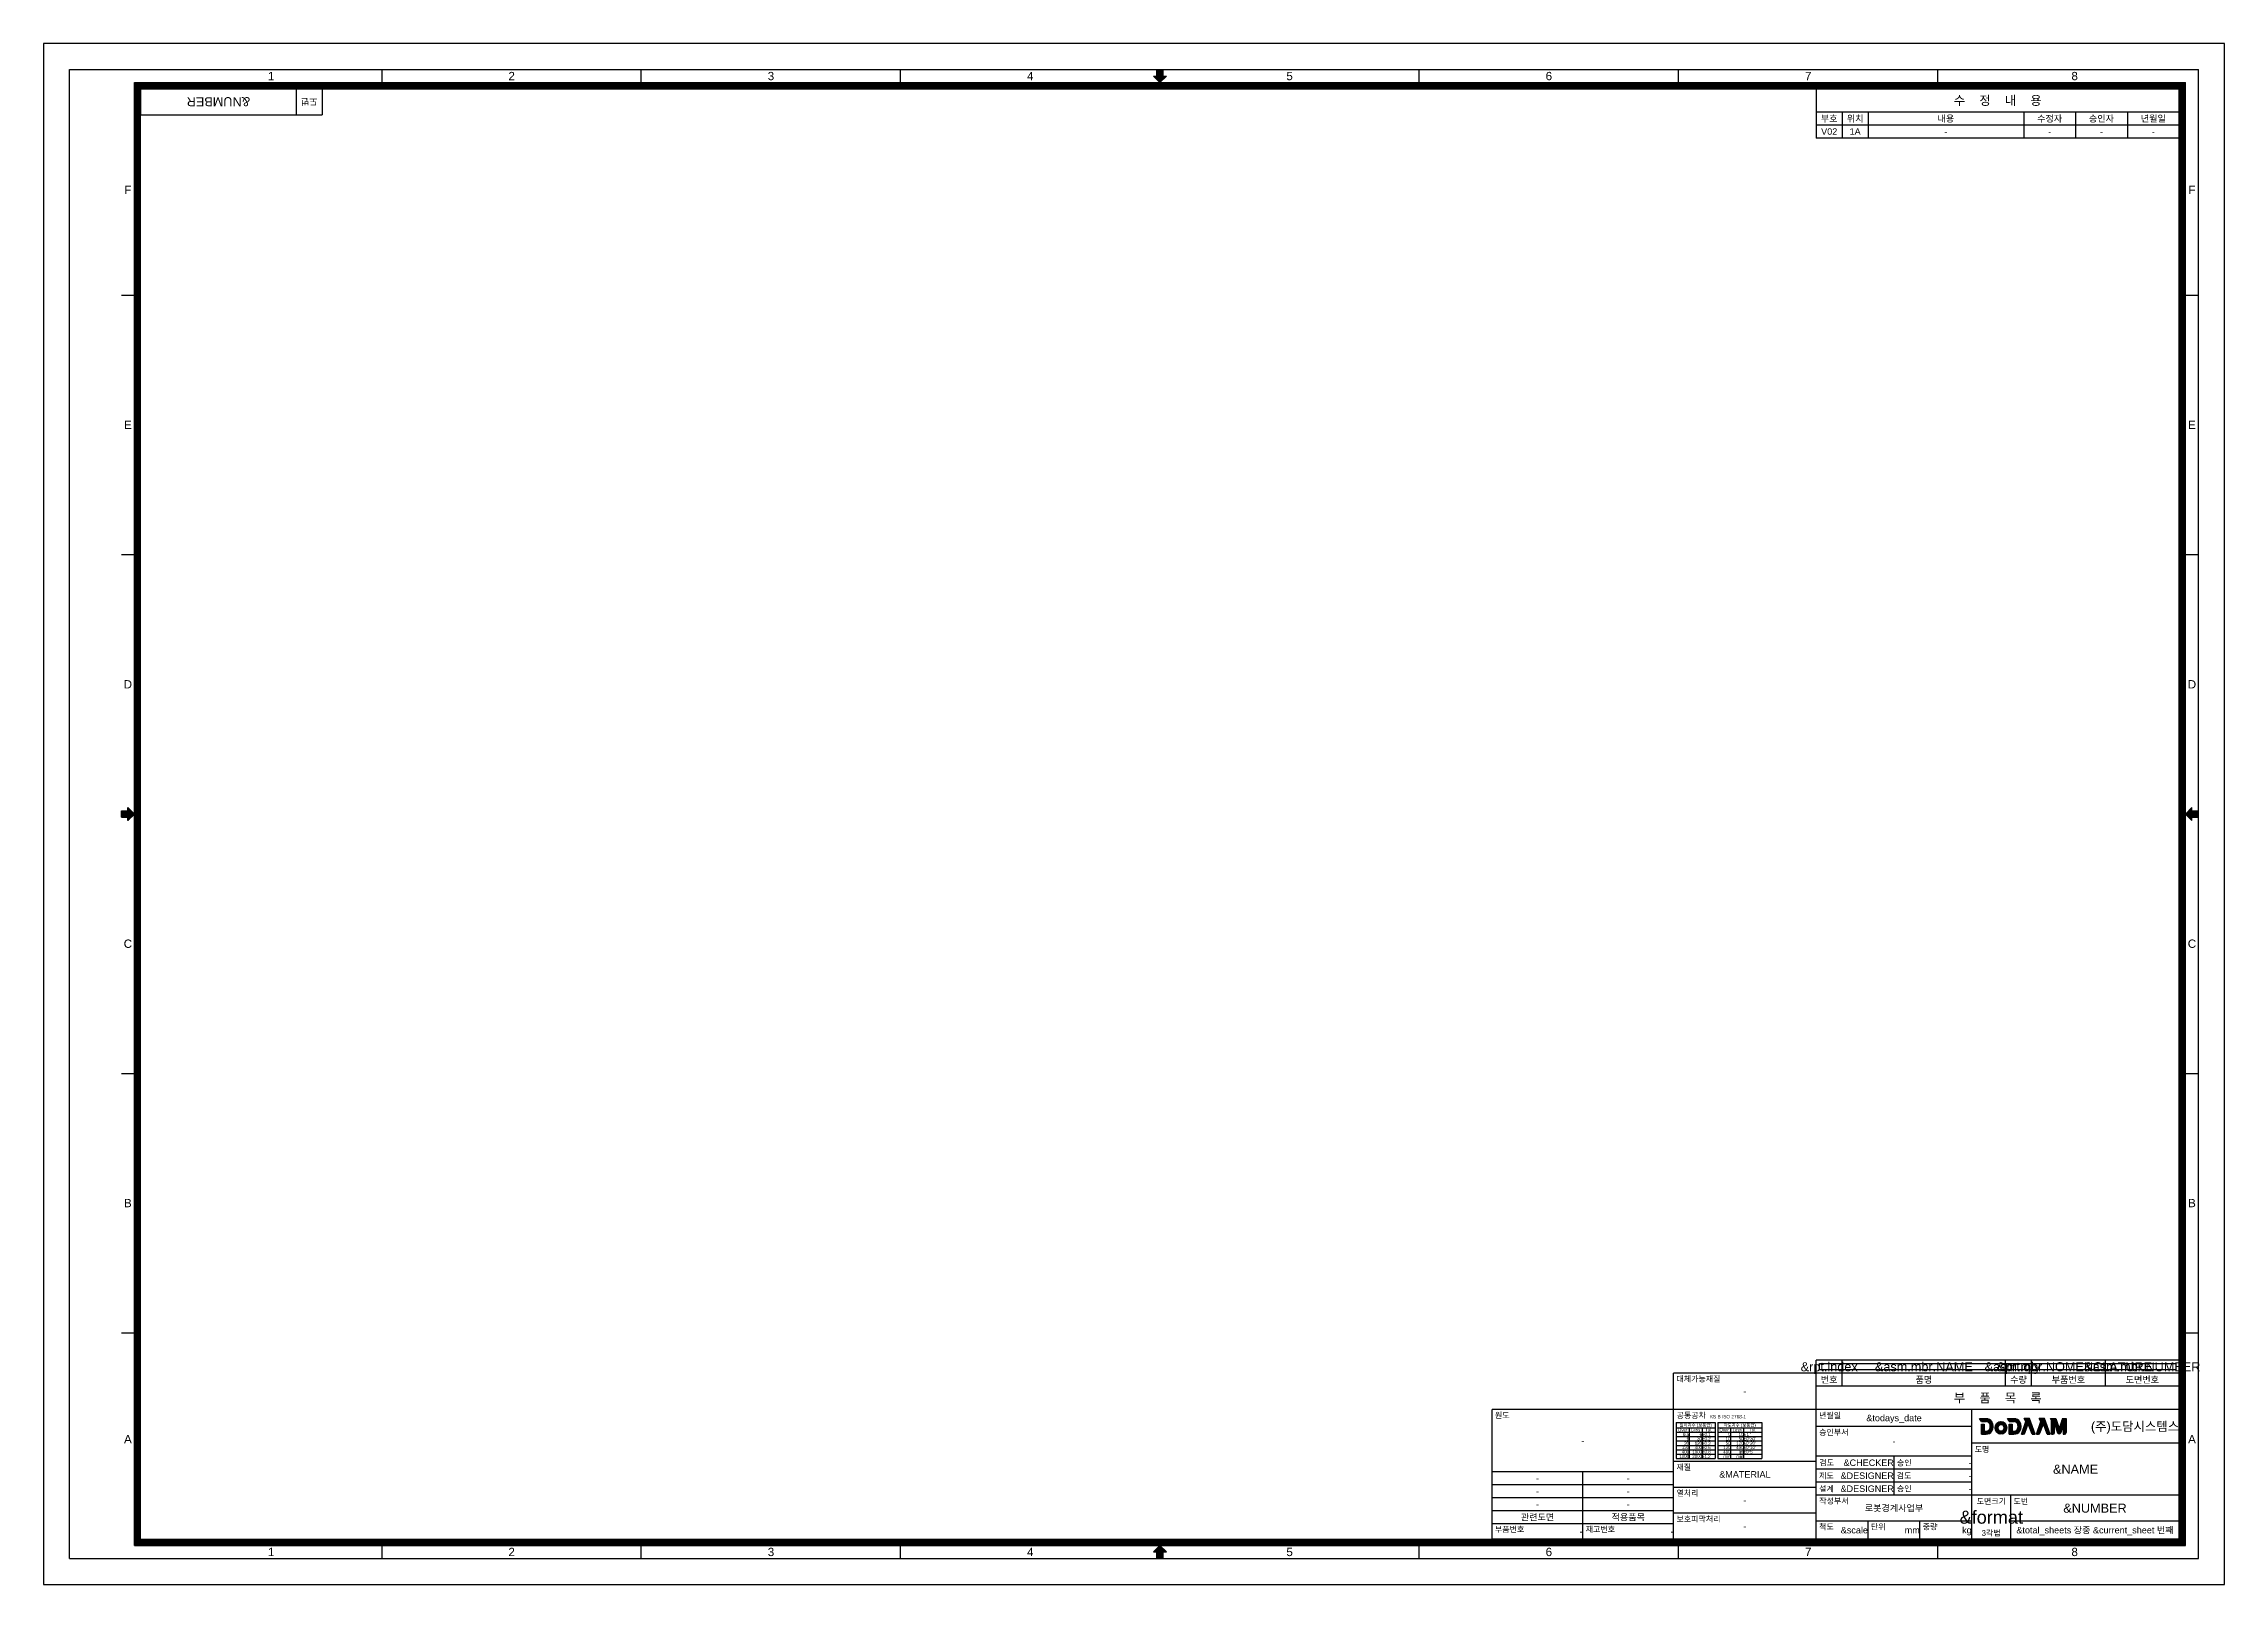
# Model space of a CAD drawing. Header units: millimetres. Extents: x 0 to 841, y 0 to 594.
import ezdxf

# ---------------------------------------------------------------- set-up
doc = ezdxf.new("R2010")
doc.units = ezdxf.units.MM
doc.header["$LTSCALE"] = 46.255
doc.layers.get('0').update_dxf_attribs({"linetype": 'CONTINUOUS'})
doc.layers.add('FRAME', color=7, linetype='CONTINUOUS')
doc.styles.add('TEXTSTYLE_1', font='gdt', dxfattribs={"width": 0.8})
doc.styles.add('TEXTSTYLE_2', font='arialuni.ttf')

msp = doc.modelspace()

# ---------------------------------------------------------------- linework, layer by layer
at = {"color": 7}
for p, q in [((37.4, 576.6), (107.4, 576.6)), ((37.4, 576.6), (37.4, 566.6)), ((97.4, 576.6), (97.4, 566.6)), ((107.4, 576.6), (107.4, 566.6)), ((823.6, 576.6), (683.6, 576.6)), ((683.6, 576.6), (683.6, 557.6)), ((823.6, 576.6), (823.6, 557.6)), ((37.4, 566.6), (107.4, 566.6)), ((823.6, 567.6), (683.6, 567.6)), ((693.6, 567.6), (693.6, 557.6)), ((703.6, 567.6), (703.6, 557.6)), ((763.6, 567.6), (763.6, 557.6)), ((783.6, 567.6), (783.6, 557.6)), ((803.6, 567.6), (803.6, 557.6)), ((823.6, 562.6), (683.6, 562.6)), ((823.6, 557.6), (683.6, 557.6)), ((823.6, 86.4), (683.6, 86.4)), ((683.6, 67.4), (683.6, 86.4)), ((684.86, 82.66), (684.86, 85.14)), ((684.86, 85.14), (822.34, 85.14)), ((693.6, 76.4), (693.6, 86.4)), ((756.6, 76.4), (756.6, 86.4)), ((766.6, 76.4), (766.6, 86.4)), ((795.1, 76.4), (795.1, 86.4)), ((822.34, 85.14), (822.34, 82.66)), ((823.6, 67.4), (823.6, 86.4)), ((683.6, 81.4), (628.6, 81.4)), ((628.6, 17.4), (628.6, 81.4)), ((683.6, 17.4), (683.6, 81.4)), ((823.6, 81.4), (683.6, 81.4)), ((823.6, 76.4), (683.6, 76.4)), ((822.34, 82.66), (684.86, 82.66)), ((628.6, 67.4), (558.6, 67.4)), ((558.6, 17.4), (558.6, 67.4)), ((683.6, 67.4), (628.6, 67.4)), ((628.6, 17.4), (628.6, 67.4)), ((743.6, 67.4), (683.6, 67.4)), ((683.6, 17.4), (683.6, 67.4)), ((823.6, 67.4), (683.6, 67.4)), ((823.6, 67.4), (743.6, 67.4)), ((743.6, 17.4), (743.6, 67.4)), ((743.6, 17.4), (743.6, 67.4)), ((823.6, 17.4), (823.6, 67.4)), ((629.6, 62.4), (644.6, 62.4)), ((629.6, 62.4), (629.6, 48.5)), ((629.6, 60.4), (644.6, 60.4)), ((634.6, 60.4), (634.6, 48.5)), ((639.6, 60.4), (639.6, 48.5)), ((644.6, 62.4), (644.6, 48.5)), ((645.6, 62.4), (662.6, 62.4)), ((645.6, 62.4), (645.6, 48.5)), ((645.6, 60.4), (662.6, 60.4)), ((650.6, 60.4), (650.6, 48.5)), ((655.6, 60.4), (655.6, 48.5)), ((662.6, 62.4), (662.6, 48.5)), ((743.6, 60.9), (683.6, 60.9)), ((629.6, 58.7), (644.6, 58.7)), ((629.6, 57), (644.6, 57)), ((629.6, 55.3), (644.6, 55.3)), ((629.6, 53.6), (644.6, 53.6)), ((629.6, 51.9), (644.6, 51.9)), ((645.6, 58.7), (662.6, 58.7)), ((645.6, 57), (662.6, 57)), ((645.6, 55.3), (662.6, 55.3)), ((645.6, 53.6), (662.6, 53.6)), ((645.6, 51.9), (662.6, 51.9)), ((823.6, 54.4), (743.6, 54.4)), ((628.6, 43.4), (558.6, 43.4)), ((593.6, 17.4), (593.6, 43.4)), ((683.6, 47.4), (628.6, 47.4)), ((629.6, 50.2), (644.6, 50.2)), ((629.6, 48.5), (644.6, 48.5)), ((645.6, 50.2), (662.6, 50.2)), ((645.6, 48.5), (662.6, 48.5)), ((743.6, 49.4), (683.6, 49.4)), ((743.6, 44.4), (683.6, 44.4)), ((713.6, 34.4), (713.6, 49.4)), ((628.6, 38.4), (558.6, 38.4)), ((683.6, 37.4), (628.6, 37.4)), ((743.6, 39.4), (683.6, 39.4)), ((743.6, 34.4), (683.6, 34.4)), ((823.6, 34.4), (743.6, 34.4)), ((758.6, 17.4), (758.6, 34.4)), ((628.6, 33.4), (558.6, 33.4)), ((628.6, 28.4), (558.6, 28.4)), ((683.6, 27.4), (628.6, 27.4)), ((628.6, 23.4), (558.6, 23.4)), ((628.6, 17.4), (558.6, 17.4)), ((683.6, 17.4), (628.6, 17.4)), ((743.6, 24.4), (683.6, 24.4)), ((743.6, 17.4), (683.6, 17.4)), ((703.6, 17.4), (703.6, 24.4)), ((723.6, 17.4), (723.6, 24.4)), ((823.6, 17.4), (743.6, 17.4)), ((823.6, 24.4), (758.6, 24.4))]:
    msp.add_line(p, q, dxfattribs=at)
at = {"layer": 'FRAME', "color": 7}
for p, q in [((0, 594), (0, 0)), ((841, 594), (0, 594)), ((841, 0), (841, 594)), ((10, 10), (10, 584)), ((10, 584), (831, 584)), ((130.5, 579), (130.5, 584)), ((230.5, 579), (230.5, 584)), ((330.5, 579), (330.5, 584)), ((428, 581.5), (430.5, 579)), ((428, 581.5), (429.3, 581.5)), ((428.1, 581.4), (428.1, 581.5)), ((428.3, 581.2), (428.3, 581.5)), ((428.5, 581), (428.5, 581.5)), ((428.7, 580.8), (428.7, 581.5)), ((428.9, 580.6), (428.9, 581.5)), ((429.1, 580.4), (429.1, 581.5)), ((429.3, 580.2), (429.3, 584)), ((429.5, 580), (429.5, 584)), ((429.7, 579.8), (429.7, 584)), ((429.9, 579.6), (429.9, 584)), ((430.1, 579.4), (430.1, 584)), ((430.3, 579.2), (430.3, 584)), ((430.5, 579), (430.5, 584)), ((430.5, 579), (433, 581.5)), ((430.7, 579.2), (430.7, 584)), ((430.9, 579.4), (430.9, 584)), ((431.1, 579.6), (431.1, 584)), ((431.3, 579.8), (431.3, 584)), ((431.5, 580), (431.5, 584)), ((431.7, 580.2), (431.7, 584)), ((431.7, 581.5), (433, 581.5)), ((431.9, 580.4), (431.9, 581.5)), ((432.1, 580.6), (432.1, 581.5)), ((432.3, 580.8), (432.3, 581.5)), ((432.5, 581), (432.5, 581.5)), ((432.7, 581.2), (432.7, 581.5)), ((432.9, 581.4), (432.9, 581.5)), ((530.5, 579), (530.5, 584)), ((630.5, 579), (630.5, 584)), ((730.5, 579), (730.5, 584)), ((831, 10), (831, 584)), ((35, 15), (35, 579)), ((35, 579), (826, 579)), ((35.3, 15.3), (35.3, 578.7)), ((35.3, 578.7), (825.7, 578.7)), ((35.6, 15.6), (35.6, 578.4)), ((35.6, 578.4), (825.4, 578.4)), ((35.9, 15.9), (35.9, 578.1)), ((35.9, 578.1), (825.1, 578.1)), ((36.2, 16.2), (36.2, 577.8)), ((36.2, 577.8), (824.8, 577.8)), ((36.5, 16.5), (36.5, 577.5)), ((36.5, 577.5), (824.5, 577.5)), ((36.8, 16.8), (36.8, 577.2)), ((36.8, 577.2), (824.2, 577.2)), ((37.1, 17.1), (37.1, 576.9)), ((37.1, 576.9), (823.9, 576.9)), ((37.4, 17.4), (37.4, 576.6)), ((37.4, 576.6), (823.6, 576.6)), ((823.6, 17.4), (823.6, 576.6)), ((823.9, 17.1), (823.9, 576.9)), ((824.2, 16.8), (824.2, 577.2)), ((824.5, 16.5), (824.5, 577.5)), ((824.8, 16.2), (824.8, 577.8)), ((825.1, 15.9), (825.1, 578.1)), ((825.4, 15.6), (825.4, 578.4)), ((825.7, 15.3), (825.7, 578.7)), ((826, 15), (826, 579)), ((30, 497), (35, 497)), ((826, 497), (831, 497)), ((30, 397), (35, 397)), ((826, 397), (831, 397)), ((30, 295.8), (30, 298.2)), ((30, 298.2), (33.8, 298.2)), ((30, 298), (34, 298)), ((30, 297.8), (34.2, 297.8)), ((30, 297.6), (34.4, 297.6)), ((30, 297.4), (34.6, 297.4)), ((30, 297.2), (34.8, 297.2)), ((30, 297), (35, 297)), ((30, 296.8), (34.8, 296.8)), ((30, 296.6), (34.6, 296.6)), ((30, 296.4), (34.4, 296.4)), ((30, 296.2), (34.2, 296.2)), ((30, 296), (34, 296)), ((30, 295.8), (33.8, 295.8)), ((32.5, 298.2), (32.5, 299.5)), ((32.5, 299.5), (35, 297)), ((32.5, 299.4), (32.6, 299.4)), ((32.5, 299.2), (32.8, 299.2)), ((32.5, 299), (33, 299)), ((32.5, 298.8), (33.2, 298.8)), ((32.5, 298.6), (33.4, 298.6)), ((32.5, 298.4), (33.6, 298.4)), ((32.5, 294.5), (35, 297)), ((32.5, 294.5), (32.5, 295.8)), ((32.5, 295.6), (33.6, 295.6)), ((32.5, 295.4), (33.4, 295.4)), ((32.5, 295.2), (33.2, 295.2)), ((32.5, 295), (33, 295)), ((32.5, 294.8), (32.8, 294.8)), ((32.5, 294.6), (32.6, 294.6)), ((826, 297), (828.5, 299.5)), ((826, 297), (831, 297)), ((826, 297), (828.5, 294.5)), ((826.2, 297.2), (831, 297.2)), ((826.2, 296.8), (831, 296.8)), ((826.4, 297.4), (831, 297.4)), ((826.4, 296.6), (831, 296.6)), ((826.6, 297.6), (831, 297.6)), ((826.6, 296.4), (831, 296.4)), ((826.8, 297.8), (831, 297.8)), ((826.8, 296.2), (831, 296.2)), ((827, 298), (831, 298)), ((827, 296), (831, 296)), ((827.2, 298.2), (831, 298.2)), ((827.2, 295.8), (831, 295.8)), ((827.4, 298.4), (828.5, 298.4)), ((827.4, 295.6), (828.5, 295.6)), ((827.6, 298.6), (828.5, 298.6)), ((827.6, 295.4), (828.5, 295.4)), ((827.8, 298.8), (828.5, 298.8)), ((827.8, 295.2), (828.5, 295.2)), ((828, 299), (828.5, 299)), ((828, 295), (828.5, 295)), ((828.2, 299.2), (828.5, 299.2)), ((828.2, 294.8), (828.5, 294.8)), ((828.4, 299.4), (828.5, 299.4)), ((828.4, 294.6), (828.5, 294.6)), ((828.5, 298.2), (828.5, 299.5)), ((828.5, 294.5), (828.5, 295.8)), ((30, 197), (35, 197)), ((826, 197), (831, 197)), ((30, 97), (35, 97)), ((826, 97), (831, 97)), ((746.59, 63.89), (749.11, 63.89)), ((747.27, 62.74), (746.59, 63.89)), ((746.66, 63.77), (746.78, 63.89)), ((746.83, 63.49), (747.23, 63.89)), ((747, 63.21), (747.67, 63.89)), ((747.16, 62.93), (748.12, 63.89)), ((747.27, 62.74), (749.11, 62.74)), ((747.27, 61.8), (748.42, 61.8)), ((747.27, 57.89), (747.27, 61.8)), ((747.27, 61.69), (747.38, 61.8)), ((747.27, 61.24), (747.83, 61.8)), ((747.27, 60.79), (748.28, 61.8)), ((747.27, 60.34), (748.42, 61.49)), ((747.27, 59.89), (748.42, 61.04)), ((747.27, 59.45), (748.42, 60.59)), ((747.27, 59), (748.42, 60.15)), ((747.27, 58.55), (748.42, 59.7)), ((747.27, 58.1), (748.42, 59.25)), ((747.42, 62.74), (748.57, 63.89)), ((747.51, 57.89), (748.66, 59.04)), ((747.87, 62.74), (749.02, 63.89)), ((747.96, 57.89), (749.11, 59.04)), ((748.32, 62.74), (749.45, 63.87)), ((748.41, 57.89), (749.67, 59.15)), ((748.42, 61.8), (748.42, 59.04)), ((748.42, 59.04), (749.1, 59.04)), ((748.77, 62.74), (749.82, 63.79)), ((748.86, 57.89), (751.87, 60.9)), ((749.21, 62.73), (750.15, 63.67)), ((749.32, 57.9), (751.84, 60.42)), ((749.59, 62.66), (750.45, 63.52)), ((749.87, 58), (751.7, 59.83)), ((749.9, 62.52), (750.72, 63.34)), ((750.15, 62.32), (750.97, 63.14)), ((750.36, 62.08), (751.18, 62.9)), ((750.52, 61.8), (751.37, 62.64)), ((750.53, 60.01), (751.84, 61.32)), ((750.64, 61.47), (751.53, 62.35)), ((750.71, 61.09), (751.67, 62.04)), ((750.71, 60.64), (751.77, 61.7)), ((752.59, 60.28), (755.11, 62.79)), ((752.62, 60.75), (754.67, 62.8)), ((752.64, 59.87), (755.47, 62.71)), ((752.73, 59.51), (753.75, 60.54)), ((752.8, 61.38), (754.08, 62.66)), ((752.86, 59.19), (753.76, 60.1)), ((753.02, 58.91), (753.86, 59.75)), ((753.21, 58.65), (754.03, 59.47)), ((753.44, 58.43), (754.25, 59.24)), ((753.69, 58.23), (754.55, 59.09)), ((753.98, 58.07), (754.95, 59.05)), ((754.31, 57.96), (757.06, 60.7)), ((754.7, 57.89), (757.08, 60.27)), ((754.87, 61.66), (755.79, 62.57)), ((755.17, 57.92), (757.02, 59.76)), ((755.23, 61.57), (756.07, 62.4)), ((755.5, 61.39), (756.31, 62.2)), ((755.71, 61.14), (756.53, 61.97)), ((755.85, 60.84), (756.71, 61.7)), ((755.87, 58.16), (756.73, 59.03)), ((755.89, 59.98), (756.98, 61.07)), ((755.93, 60.47), (756.87, 61.4)), ((757.35, 63.89), (759.86, 63.89)), ((758.03, 62.74), (757.35, 63.89)), ((757.43, 63.76), (757.55, 63.89)), ((757.59, 63.48), (758, 63.89)), ((757.76, 63.2), (758.45, 63.89)), ((757.93, 62.91), (758.9, 63.89)), ((758.03, 62.74), (759.86, 62.74)), ((758.03, 61.8), (759.18, 61.8)), ((758.03, 57.89), (758.03, 61.8)), ((758.03, 61.67), (758.16, 61.8)), ((758.03, 61.22), (758.61, 61.8)), ((758.03, 60.77), (759.06, 61.8)), ((758.03, 60.32), (759.18, 61.47)), ((758.03, 59.87), (759.18, 61.02)), ((758.03, 59.43), (759.18, 60.58)), ((758.03, 58.98), (759.18, 60.13)), ((758.03, 58.53), (759.18, 59.68)), ((758.03, 58.08), (759.18, 59.23)), ((758.2, 62.74), (759.35, 63.89)), ((758.29, 57.89), (759.44, 59.04)), ((758.65, 62.74), (759.8, 63.89)), ((758.74, 57.89), (759.89, 59.04)), ((759.1, 62.74), (760.22, 63.86)), ((759.18, 61.8), (759.18, 59.04)), ((759.18, 59.04), (759.86, 59.04)), ((759.19, 57.89), (760.46, 59.16)), ((759.55, 62.74), (760.59, 63.79)), ((759.63, 57.89), (762.63, 60.88)), ((759.99, 62.73), (760.93, 63.67)), ((760.09, 57.9), (762.59, 60.4)), ((760.36, 62.66), (761.22, 63.52)), ((760.65, 58.01), (762.44, 59.8)), ((760.67, 62.51), (761.49, 63.34)), ((760.92, 62.31), (761.73, 63.13)), ((761.12, 62.07), (761.95, 62.89)), ((761.27, 59.98), (762.6, 61.31)), ((761.29, 61.78), (762.13, 62.63)), ((761.4, 61.45), (762.29, 62.34)), ((761.46, 60.61), (762.53, 61.68)), ((761.47, 61.07), (762.43, 62.03)), ((762.7, 57.89), (764.46, 62.74)), ((762.78, 57.89), (764.58, 59.69)), ((762.92, 58.48), (764.83, 60.39)), ((763.17, 59.18), (765.09, 61.1)), ((763.23, 57.89), (764.32, 58.99)), ((763.43, 59.88), (765.34, 61.8)), ((763.68, 60.59), (766.17, 63.08)), ((765.87, 63.89), (763.78, 63.89)), ((764.46, 62.74), (763.78, 63.89)), ((763.8, 63.85), (763.84, 63.89)), ((763.94, 61.29), (766.05, 63.4)), ((763.97, 63.57), (764.29, 63.89)), ((764.09, 58.33), (765.38, 61.89)), ((764.14, 63.29), (764.74, 63.89)), ((764.19, 62), (765.93, 63.73)), ((764.3, 63.01), (765.19, 63.89)), ((764.45, 62.7), (765.63, 63.89)), ((766.82, 57.89), (765.38, 61.89)), ((765.39, 61.85), (766.29, 62.75)), ((765.51, 61.52), (766.41, 62.42)), ((765.63, 61.19), (766.53, 62.09)), ((765.75, 60.86), (766.65, 61.76)), ((768.05, 57.89), (765.87, 63.89)), ((765.87, 60.53), (766.77, 61.43)), ((765.99, 60.2), (766.89, 61.1)), ((766.11, 59.87), (767, 60.77)), ((766.23, 59.54), (767.12, 60.44)), ((766.35, 59.21), (767.24, 60.11)), ((766.47, 58.88), (767.36, 59.78)), ((766.58, 58.55), (767.48, 59.45)), ((766.7, 58.22), (767.6, 59.12)), ((768.51, 57.89), (770.26, 62.74)), ((768.62, 57.89), (770.36, 59.64)), ((768.7, 58.42), (770.62, 60.34)), ((768.96, 59.13), (770.87, 61.04)), ((769.06, 57.89), (770.11, 58.93)), ((769.21, 59.83), (771.13, 61.75)), ((769.47, 60.54), (771.98, 63.05)), ((771.68, 63.89), (769.59, 63.89)), ((770.26, 62.74), (769.59, 63.89)), ((769.62, 63.83), (769.68, 63.89)), ((769.72, 61.24), (771.86, 63.38)), ((769.79, 63.55), (770.13, 63.89)), ((769.89, 58.33), (771.18, 61.89)), ((769.95, 63.27), (770.57, 63.89)), ((769.98, 61.94), (771.74, 63.71)), ((770.12, 62.98), (771.02, 63.89)), ((770.23, 62.65), (771.47, 63.89)), ((772.63, 57.89), (771.18, 61.89)), ((771.2, 61.82), (772.1, 62.72)), ((771.32, 61.49), (772.22, 62.39)), ((771.44, 61.16), (772.34, 62.06)), ((771.56, 60.83), (772.46, 61.73)), ((773.85, 57.89), (771.68, 63.89)), ((771.68, 60.5), (772.58, 61.4)), ((771.8, 60.18), (772.7, 61.07)), ((771.92, 59.85), (772.82, 60.74)), ((772.04, 59.52), (772.94, 60.41)), ((772.16, 59.19), (773.06, 60.08)), ((772.28, 58.86), (773.18, 59.75)), ((772.4, 58.53), (773.29, 59.42)), ((772.52, 58.2), (773.41, 59.09)), ((773.91, 63.89), (776.04, 63.89)), ((774.34, 63.17), (773.91, 63.89)), ((774.01, 63.73), (774.17, 63.89)), ((774.17, 63.45), (774.62, 63.89)), ((774.34, 63.16), (775.06, 63.89)), ((774.34, 62.71), (775.51, 63.89)), ((774.34, 62.26), (775.96, 63.89)), ((774.34, 61.82), (776.13, 63.61)), ((774.34, 61.37), (776.24, 63.27)), ((774.34, 57.89), (774.34, 63.17)), ((774.34, 60.92), (776.35, 62.93)), ((774.34, 60.47), (775.49, 61.62)), ((774.34, 60.02), (775.49, 61.17)), ((774.34, 59.57), (775.49, 60.72)), ((774.34, 59.12), (775.49, 60.27)), ((774.34, 58.67), (775.49, 59.82)), ((774.34, 58.22), (775.49, 59.37)), ((774.45, 57.89), (775.49, 58.92)), ((775.49, 62.05), (776.67, 58.45)), ((775.49, 58.56), (775.49, 62.05)), ((775.59, 61.72), (776.46, 62.59)), ((775.71, 61.39), (776.57, 62.25)), ((775.82, 61.05), (776.69, 61.92)), ((775.93, 60.71), (776.8, 61.58)), ((776.04, 63.89), (777.3, 60.03)), ((776.04, 60.37), (776.91, 61.24)), ((776.15, 60.03), (777.02, 60.9)), ((776.26, 59.7), (777.13, 60.56)), ((776.37, 59.36), (777.24, 60.23)), ((776.48, 59.02), (780.04, 62.58)), ((776.59, 58.68), (778.71, 60.8)), ((776.71, 58.35), (778.49, 60.13)), ((776.92, 58.11), (778.27, 59.46)), ((778.57, 63.89), (777.3, 60.03)), ((777.43, 60.42), (780.04, 63.03)), ((777.65, 61.08), (780.04, 63.48)), ((777.87, 61.75), (780, 63.89)), ((778.89, 61.36), (777.94, 58.45)), ((778.09, 62.42), (779.55, 63.89)), ((778.31, 63.09), (779.11, 63.89)), ((778.53, 63.76), (778.66, 63.89)), ((778.57, 63.89), (780.04, 63.89)), ((778.89, 60.98), (780.04, 62.13)), ((778.89, 60.53), (780.04, 61.68)), ((778.89, 61.36), (778.89, 57.89)), ((778.89, 60.08), (780.04, 61.23)), ((778.89, 59.64), (780.04, 60.79)), ((778.89, 59.19), (780.04, 60.34)), ((778.89, 58.74), (780.04, 59.89)), ((778.89, 58.29), (780.04, 59.44)), ((778.94, 57.89), (780.04, 58.99)), ((780.04, 63.89), (780.04, 58.56)), ((747.27, 57.89), (749.1, 57.89)), ((750.89, 58.57), (751.09, 58.77)), ((758.03, 57.89), (759.86, 57.89)), ((762.7, 57.89), (763.46, 57.89)), ((763.74, 57.95), (764.07, 58.28)), ((766.82, 57.89), (767.72, 58.79)), ((766.82, 57.89), (768.05, 57.89)), ((767.27, 57.89), (767.84, 58.46)), ((767.72, 57.89), (767.96, 58.13)), ((768.51, 57.89), (769.26, 57.89)), ((769.61, 57.99), (769.83, 58.21)), ((772.63, 57.89), (773.85, 57.89)), ((772.66, 57.89), (773.53, 58.77)), ((773.11, 57.89), (773.65, 58.44)), ((773.55, 57.89), (773.77, 58.11)), ((774.34, 57.89), (774.82, 57.89)), ((774.91, 57.89), (775.48, 58.47)), ((777.26, 58), (778.05, 58.79)), ((778.89, 57.89), (779.38, 57.89)), ((779.39, 57.89), (780.04, 58.54)), ((37.1, 17.1), (823.9, 17.1)), ((37.4, 17.4), (823.6, 17.4)), ((10, 10), (831, 10)), ((35, 15), (826, 15)), ((35.3, 15.3), (825.7, 15.3)), ((35.6, 15.6), (825.4, 15.6)), ((35.9, 15.9), (825.1, 15.9)), ((36.2, 16.2), (824.8, 16.2)), ((36.5, 16.5), (824.5, 16.5)), ((36.8, 16.8), (824.2, 16.8)), ((130.5, 10), (130.5, 15)), ((230.5, 10), (230.5, 15)), ((330.5, 10), (330.5, 15)), ((428, 12.5), (430.5, 15)), ((428, 12.5), (429.5, 12.5)), ((428.1, 12.5), (428.1, 12.6)), ((428.3, 12.5), (428.3, 12.8)), ((428.5, 12.5), (428.5, 13)), ((428.7, 12.5), (428.7, 13.2)), ((428.9, 12.5), (428.9, 13.4)), ((429.1, 12.5), (429.1, 13.6)), ((429.3, 10), (429.3, 13.8)), ((429.5, 10), (429.5, 14)), ((429.7, 10), (429.7, 14.2)), ((429.9, 10), (429.9, 14.4)), ((430.1, 10), (430.1, 14.6)), ((430.3, 10), (430.3, 14.8)), ((430.5, 15), (433, 12.5)), ((430.5, 10), (430.5, 15)), ((430.7, 10), (430.7, 14.8)), ((430.9, 10), (430.9, 14.6)), ((431.1, 10), (431.1, 14.4)), ((431.3, 10), (431.3, 14.2)), ((431.5, 10), (431.5, 14)), ((431.5, 12.5), (433, 12.5)), ((431.7, 10), (431.7, 13.8)), ((431.9, 12.5), (431.9, 13.6)), ((432.1, 12.5), (432.1, 13.4)), ((432.3, 12.5), (432.3, 13.2)), ((432.5, 12.5), (432.5, 13)), ((432.7, 12.5), (432.7, 12.8)), ((432.9, 12.5), (432.9, 12.6)), ((530.5, 10), (530.5, 15)), ((630.5, 10), (630.5, 15)), ((730.5, 10), (730.5, 15)), ((0, 0), (841, 0))]:
    msp.add_line(p, q, dxfattribs=at)
for centre, radius, start, end in [((749.1, 60.56), 1.52, 270, 327.60422), ((749.1, 60.56), 2.67, 270, 327.60422), ((749.11, 61.21), 2.67, 31.66845, 90), ((749.11, 61.21), 1.52, 31.66845, 90), ((748.58, 60.89), 2.14, 327.60422, 31.66845), ((748.58, 60.89), 3.29, 327.60422, 31.66845), ((759.86, 61.21), 2.67, 31.66845, 90), ((759.86, 61.21), 1.52, 31.66845, 90), ((759.86, 60.56), 1.52, 270, 327.60422), ((759.86, 60.56), 2.67, 270, 327.60422), ((759.34, 60.89), 2.14, 327.60422, 31.66845), ((759.34, 60.89), 3.29, 327.60422, 31.66845), ((763.46, 58.56), 0.668, 270, 340.09542), ((769.26, 58.56), 0.668, 270, 340.09542), ((774.82, 58.56), 0.668, 270, 360), ((777.3, 58.66), 0.668, 198.18425, 341.81575), ((779.38, 58.56), 0.668, 270, 360)]:
    msp.add_arc(centre, radius, start, end, dxfattribs=at)
msp.add_ellipse((754.84, 60.35), major_axis=(0, -2.46), ratio=0.913043, dxfattribs=at)
msp.add_open_spline([(754.84, 59.04), (754.97, 59.04), (755.1, 59.07), (755.35, 59.18), (755.47, 59.27), (755.69, 59.5), (755.78, 59.65), (755.9, 59.98), (755.93, 60.17), (755.93, 60.54), (755.9, 60.72), (755.77, 61.05), (755.68, 61.2), (755.46, 61.43), (755.34, 61.52), (755.09, 61.63), (754.96, 61.66), (754.7, 61.66), (754.57, 61.63), (754.32, 61.51), (754.2, 61.42), (753.98, 61.18), (753.89, 61.04), (753.77, 60.7), (753.74, 60.52), (753.74, 60.15), (753.78, 59.96), (753.91, 59.63), (754, 59.49), (754.22, 59.26), (754.34, 59.17), (754.59, 59.06), (754.71, 59.04), (754.84, 59.04)], degree=3, knots=[0, 0, 0, 0, 0.393716, 0.393716, 0.787432, 0.787432, 1.181149, 1.181149, 1.574865, 1.574865, 1.968581, 1.968581, 2.362297, 2.362297, 2.756014, 2.756014, 3.14973, 3.14973, 3.543446, 3.543446, 3.937162, 3.937162, 4.330878, 4.330878, 4.724595, 4.724595, 5.118311, 5.118311, 5.512027, 5.512027, 5.905743, 5.905743, 6.283185, 6.283185, 6.283185, 6.283185], dxfattribs=at)

# ---------------------------------------------------------------- texts
at = {"color": 7, "attachment_point": 2, "rotation": 180, "line_spacing_factor": 0.9, "style": 'TEXTSTYLE_2'}
for s, insert, char_height, width in [('&NUMBER', (67.4, 569.85), 3.5, 24.4869), ('도번', (102.4, 570.35), 2.5, 6.9963)]:
    msp.add_mtext(s, dxfattribs=dict(at, insert=insert, char_height=char_height, width=width))
at = {"color": 7, "line_spacing_factor": 0.9}
for s, insert, char_height, width, attachment_point, style in [('수    정    내    용', (753.6, 573.85), 3.5, 35.8881, 2, 'TEXTSTYLE_2'), ('부호', (688.6, 566.35), 2.5, 6.9963, 2, 'TEXTSTYLE_2'), ('위치', (698.6, 566.35), 2.5, 6.9963, 2, 'TEXTSTYLE_2'), ('내용', (733.6, 566.35), 2.5, 6.9963, 2, 'TEXTSTYLE_2'), ('수정자', (773.6, 566.35), 2.5, 10.4944, 2, 'TEXTSTYLE_2'), ('승인자', (793.6, 566.35), 2.5, 10.4944, 2, 'TEXTSTYLE_2'), ('년월일', (813.6, 566.35), 2.5, 10.4944, 2, 'TEXTSTYLE_2'), ('V02', (688.6, 561.35), 2.5, 6.2313, 2, 'TEXTSTYLE_2'), ('1A', (698.6, 561.35), 2.5, 4.291, 2, 'TEXTSTYLE_2'), ('-', (733.6, 561.35), 2.5, 1.166, 2, 'TEXTSTYLE_2'), ('-', (773.6, 561.35), 2.5, 1.166, 2, 'TEXTSTYLE_2'), ('-', (793.6, 561.35), 2.5, 1.166, 2, 'TEXTSTYLE_2'), ('-', (813.6, 561.35), 2.5, 1.166, 2, 'TEXTSTYLE_2'), ('&rpt.index', (688.6, 85.65), 3.5, 22.0709, 2, 'TEXTSTYLE_2'), ('&asm.mbr.NAME', (725.1, 85.65), 3.5, 37.8209, 2, 'TEXTSTYLE_2'), ('&asm.mbr.NOMENCLATURE', (780.85, 85.65), 3.5, 64.7761, 2, 'TEXTSTYLE_2'), ('&prt.qty', (761.6, 85.65), 3.5, 16.8862, 2, 'TEXTSTYLE_2'), ('&asm.mbr.NUMBER', (809.35, 85.65), 3.5, 44.8993, 2, 'TEXTSTYLE_2'), ('대체가능재질', (629.68, 80.33), 2.2, 18.4701, 1, 'TEXTSTYLE_2'), ('번호', (688.6, 80.15), 2.5, 6.9963, 2, 'TEXTSTYLE_2'), ('품명', (725.1, 80.15), 2.5, 6.9963, 2, 'TEXTSTYLE_2'), ('수량', (761.6, 80.15), 2.5, 6.9963, 2, 'TEXTSTYLE_2'), ('부품번호', (780.85, 80.15), 2.5, 13.9925, 2, 'TEXTSTYLE_2'), ('도면번호', (809.35, 80.15), 2.5, 13.9925, 2, 'TEXTSTYLE_2'), ('-', (656.1, 75.65), 2.5, 1.166, 2, 'TEXTSTYLE_2'), ('부    품    목    록', (753.6, 73.65), 3.5, 35.8881, 2, 'TEXTSTYLE_2'), ('원도', (559.67, 66.31), 2.2, 6.1567, 1, 'TEXTSTYLE_2'), ('공통공차', (629.76, 66.28), 2.2, 12.3134, 1, 'TEXTSTYLE_2'), ('Over', (632.1, 60.15), 1.2, 3.6672, 2, 'TEXTSTYLE_2'), ('길이치수 (보통급)', (637.1, 62), 1.2, 13.3388, 2, 'TEXTSTYLE_2'), ('Less', (637.1, 60.15), 1.2, 3.5552, 2, 'TEXTSTYLE_2'), ('Tol.', (642.1, 60.15), 1.2, 2.7985, 2, 'TEXTSTYLE_2'), ('KS B ISO 2768-1', (642.6, 65.31), 1.3, 13.9604, 1, 'TEXTSTYLE_2'), ('Over', (648.1, 60.15), 1.2, 3.6672, 2, 'TEXTSTYLE_2'), ('각도치수 (보통급)', (654.1, 62), 1.2, 13.3388, 2, 'TEXTSTYLE_2'), ('Less', (653.1, 60.15), 1.2, 3.5552, 2, 'TEXTSTYLE_2'), ('Tol.', (659.1, 60.15), 1.2, 2.7985, 2, 'TEXTSTYLE_2'), ('승인부서', (684.72, 59.74), 2.2, 12.3134, 1, 'TEXTSTYLE_2'), ('년월일', (684.71, 66.22), 2.2, 9.2351, 1, 'TEXTSTYLE_2'), ('&todays_date', (713.6, 65.4), 2.5, 21.2313, 2, 'TEXTSTYLE_2'), ('(주)도담시스템스  ', (823.54, 62.65), 3.5, 40.2631, 3, 'TEXTSTYLE_2'), ('-', (593.6, 56.65), 2.5, 1.166, 2, 'TEXTSTYLE_2'), ('400', (634.54, 51.65), 1.2, 2.8075, 3, 'TEXTSTYLE_2'), ('120', (634.54, 53.35), 1.2, 2.8075, 3, 'TEXTSTYLE_2'), ('0.5', (634.54, 58.45), 1.2, 2.3373, 3, 'TEXTSTYLE_2'), ('30', (634.54, 55.05), 1.2, 1.8716, 3, 'TEXTSTYLE_2'), ('6', (634.54, 56.75), 1.2, 0.9358, 3, 'TEXTSTYLE_2'), ('1000', (639.54, 51.65), 1.2, 3.7433, 3, 'TEXTSTYLE_2'), ('400', (639.54, 53.35), 1.2, 2.8075, 3, 'TEXTSTYLE_2'), ('120', (639.54, 55.05), 1.2, 2.8075, 3, 'TEXTSTYLE_2'), ('30', (639.54, 56.75), 1.2, 1.8716, 3, 'TEXTSTYLE_2'), ('6', (639.54, 58.45), 1.2, 0.9358, 3, 'TEXTSTYLE_2'), ('{\\Fgdt;`}\\Farialuni.ttf;0.1', (639.66, 58.45), 1.2, 3.9373, 1, 'TEXTSTYLE_1'), ('{\\Fgdt;`}\\Farialuni.ttf;0.2', (639.66, 56.75), 1.2, 3.9373, 1, 'TEXTSTYLE_1'), ('{\\Fgdt;`}\\Farialuni.ttf;0.3', (639.66, 55.05), 1.2, 3.9373, 1, 'TEXTSTYLE_1'), ('{\\Fgdt;`}\\Farialuni.ttf;0.5', (639.66, 53.35), 1.2, 3.9373, 1, 'TEXTSTYLE_1'), ('{\\Fgdt;`}\\Farialuni.ttf;0.8', (639.66, 51.65), 1.2, 3.9373, 1, 'TEXTSTYLE_1'), ('400', (650.54, 51.65), 1.2, 2.8075, 3, 'TEXTSTYLE_2'), ('120', (650.54, 53.35), 1.2, 2.8075, 3, 'TEXTSTYLE_2'), ('50', (650.54, 55.05), 1.2, 1.8716, 3, 'TEXTSTYLE_2'), ('10', (650.54, 56.75), 1.2, 1.8716, 3, 'TEXTSTYLE_2'), ('0', (650.54, 58.45), 1.2, 0.9358, 3, 'TEXTSTYLE_2'), ('400', (655.54, 53.35), 1.2, 2.8075, 3, 'TEXTSTYLE_2'), ('120', (655.54, 55.05), 1.2, 2.8075, 3, 'TEXTSTYLE_2'), ('50', (655.54, 56.75), 1.2, 1.8716, 3, 'TEXTSTYLE_2'), ('10', (655.54, 58.45), 1.2, 1.8716, 3, 'TEXTSTYLE_2'), ('Inf', (655.54, 51.65), 1.2, 1.9209, 3, 'TEXTSTYLE_2'), ('{\\Fgdt;`}\\Farialuni.ttf;{\\Ftxt.shx;\\W0.166667;\\H1.200000; }1\\Fgdt;{\\Ftxt.shx;\\W0.166667;\\H1.200000; }{\\Fgdt;~}', (655.66, 58.45), 1.2, 3.1358, 1, 'TEXTSTYLE_1'), ("{\\Fgdt;`}\\Farialuni.ttf;0\\Fgdt;{\\Fgdt;~}\\Farialuni.ttf;30'", (655.66, 56.75), 1.2, 5.3299, 1, 'TEXTSTYLE_1'), ("{\\Fgdt;`}\\Farialuni.ttf;0\\Fgdt;{\\Fgdt;~}\\Farialuni.ttf;20'", (655.66, 55.05), 1.2, 5.3299, 1, 'TEXTSTYLE_1'), ("{\\Fgdt;`}\\Farialuni.ttf;0\\Fgdt;{\\Fgdt;~}\\Farialuni.ttf;10'", (655.66, 53.35), 1.2, 5.3299, 1, 'TEXTSTYLE_1'), ("{\\Fgdt;`}\\Farialuni.ttf;0\\Fgdt;{\\Fgdt;~}\\Farialuni.ttf;5'", (655.66, 51.65), 1.2, 4.394, 1, 'TEXTSTYLE_1'), ('-', (713.6, 56.4), 2.5, 1.166, 2, 'TEXTSTYLE_2'), ('도명', (744.73, 53.18), 2.2, 6.1567, 1, 'TEXTSTYLE_2'), ('재질', (629.69, 46.31), 2.2, 6.1567, 1, 'TEXTSTYLE_2'), ('1000', (634.54, 49.95), 1.2, 3.7433, 3, 'TEXTSTYLE_2'), ('2000', (639.54, 49.95), 1.2, 3.7433, 3, 'TEXTSTYLE_2'), ('{\\Fgdt;`}\\Farialuni.ttf;1.2', (639.66, 49.95), 1.2, 3.9373, 1, 'TEXTSTYLE_1'), ('&MATERIAL', (656.1, 43.65), 2.5, 19.8228, 2, 'TEXTSTYLE_2'), ('mm ', (650.54, 49.95), 1.2, 3.2597, 3, 'TEXTSTYLE_2'), ('mm ', (655.54, 49.95), 1.2, 3.2597, 3, 'TEXTSTYLE_2'), ('제도', (684.69, 42.99), 2.2, 6.1567, 1, 'TEXTSTYLE_2'), ('검도', (684.78, 48.02), 2.2, 6.1567, 1, 'TEXTSTYLE_2'), ('&DESIGNER', (713.54, 43.15), 2.5, 20.6063, 3, 'TEXTSTYLE_2'), ('&CHECKER', (713.54, 48.15), 2.5, 19.4403, 3, 'TEXTSTYLE_2'), ('검도', (714.66, 43.02), 2.2, 6.1567, 1, 'TEXTSTYLE_2'), ('승인', (714.71, 47.97), 2.2, 6.1567, 1, 'TEXTSTYLE_2'), ('-', (743.54, 48.15), 2.5, 1.166, 3, 'TEXTSTYLE_2'), ('&NAME', (783.6, 46.15), 3.5, 17.4086, 2, 'TEXTSTYLE_2'), ('-', (576.1, 42.15), 2.5, 1.166, 2, 'TEXTSTYLE_2'), ('-', (576.1, 37.15), 2.5, 1.166, 2, 'TEXTSTYLE_2'), ('-', (611.1, 42.15), 2.5, 1.166, 2, 'TEXTSTYLE_2'), ('-', (611.1, 37.15), 2.5, 1.166, 2, 'TEXTSTYLE_2'), ('열처리', (629.7, 36.31), 2.2, 9.2351, 1, 'TEXTSTYLE_2'), ('설계', (684.72, 37.96), 2.2, 6.1567, 1, 'TEXTSTYLE_2'), ('&DESIGNER', (713.54, 38.15), 2.5, 20.6063, 3, 'TEXTSTYLE_2'), ('승인', (714.7, 38.02), 2.2, 6.1567, 1, 'TEXTSTYLE_2'), ('-', (743.54, 43.15), 2.5, 1.166, 3, 'TEXTSTYLE_2'), ('-', (743.54, 38.15), 2.5, 1.166, 3, 'TEXTSTYLE_2'), ('관련도면', (576.1, 27.15), 2.5, 13.9925, 2, 'TEXTSTYLE_2'), ('-', (576.1, 32.15), 2.5, 1.166, 2, 'TEXTSTYLE_2'), ('적용품목', (611.1, 27.15), 2.5, 13.9925, 2, 'TEXTSTYLE_2'), ('-', (611.1, 32.15), 2.5, 1.166, 2, 'TEXTSTYLE_2'), ('보호피막처리', (629.69, 26.31), 2.2, 18.4701, 1, 'TEXTSTYLE_2'), ('-', (656.1, 33.65), 2.5, 1.166, 2, 'TEXTSTYLE_2'), ('작성부서', (684.76, 33.27), 2.2, 12.3134, 1, 'TEXTSTYLE_2'), ('로봇경계사업부', (713.6, 30.65), 2.5, 24.4869, 2, 'TEXTSTYLE_2'), ('&format', (751.1, 28.4), 5, 24.4963, 2, 'TEXTSTYLE_2'), ('도면크기', (751.14, 33.13), 2.2, 12.3134, 2, 'TEXTSTYLE_2'), ('도번', (759.66, 33.13), 2.2, 6.1567, 1, 'TEXTSTYLE_2'), ('&NUMBER', (791.1, 31.15), 3.5, 24.4869, 2, 'TEXTSTYLE_2'), ('부품번호', (559.69, 22.31), 2.2, 12.3134, 1, 'TEXTSTYLE_2'), ('-', (593.54, 21.65), 2.5, 1.166, 3, 'TEXTSTYLE_2'), ('재고번호', (594.69, 22.3), 2.2, 12.3134, 1, 'TEXTSTYLE_2'), ('-', (628.54, 21.65), 2.5, 1.166, 3, 'TEXTSTYLE_2'), ('-', (656.1, 23.65), 2.5, 1.166, 2, 'TEXTSTYLE_2'), ('척도', (684.7, 23.34), 2.2, 6.1567, 1, 'TEXTSTYLE_2'), ('&scale', (703.54, 22.15), 2.5, 10.5131, 3, 'TEXTSTYLE_2'), ('단위', (704.66, 23.3), 2.2, 6.1567, 1, 'TEXTSTYLE_2'), ('mm', (723.54, 22.15), 2.5, 5.8209, 3, 'TEXTSTYLE_2'), ('중량', (724.68, 23.32), 2.2, 6.1567, 1, 'TEXTSTYLE_2'), ('kg', (743.54, 22.15), 2.5, 3.7034, 3, 'TEXTSTYLE_2'), ('3각법', (751.05, 20.92), 2.2, 7.8724, 2, 'TEXTSTYLE_2'), ('&total_sheets 장중 &current_sheet 번째', (791.1, 22.15), 2.5, 61.4925, 2, 'TEXTSTYLE_2')]:
    msp.add_mtext(s, dxfattribs=dict(at, insert=insert, char_height=char_height, width=width, attachment_point=attachment_point, style=style))
at = {"layer": 'FRAME', "color": 7, "char_height": 3.2, "attachment_point": 2, "line_spacing_factor": 0.9, "style": 'TEXTSTYLE_2'}
for s, insert, width in [('1', (87.75, 583.1), 2.4955), ('2', (180.5, 583.1), 2.4955), ('3', (280.5, 583.1), 2.4955), ('4', (380.5, 583.1), 2.4955), ('5', (480.5, 583.1), 2.4955), ('6', (580.5, 583.1), 2.4955), ('7', (680.5, 583.1), 2.4955), ('8', (783.25, 583.1), 2.4955), ('F', (32.5, 539.2), 2.7343), ('F', (828.5, 539.2), 2.7343), ('E', (32.5, 448.6), 2.9851), ('E', (828.5, 448.6), 2.9851), ('D', (32.5, 348.6), 3.2358), ('D', (828.5, 348.6), 3.2358), ('C', (32.5, 248.6), 3.2358), ('C', (828.5, 248.6), 3.2358), ('B', (32.5, 148.6), 2.9851), ('B', (828.5, 148.6), 2.9851), ('A', (32.5, 57.6), 2.997), ('A', (828.5, 57.6), 2.997), ('1', (87.75, 14.1), 2.4955), ('2', (180.5, 14.1), 2.4955), ('3', (280.5, 14.1), 2.4955), ('4', (380.5, 14.1), 2.4955), ('5', (480.5, 14.1), 2.4955), ('6', (580.5, 14.1), 2.4955), ('7', (680.5, 14.1), 2.4955), ('8', (783.25, 14.1), 2.4955)]:
    msp.add_mtext(s, dxfattribs=dict(at, insert=insert, width=width))

doc.saveas('drawing.dxf')
